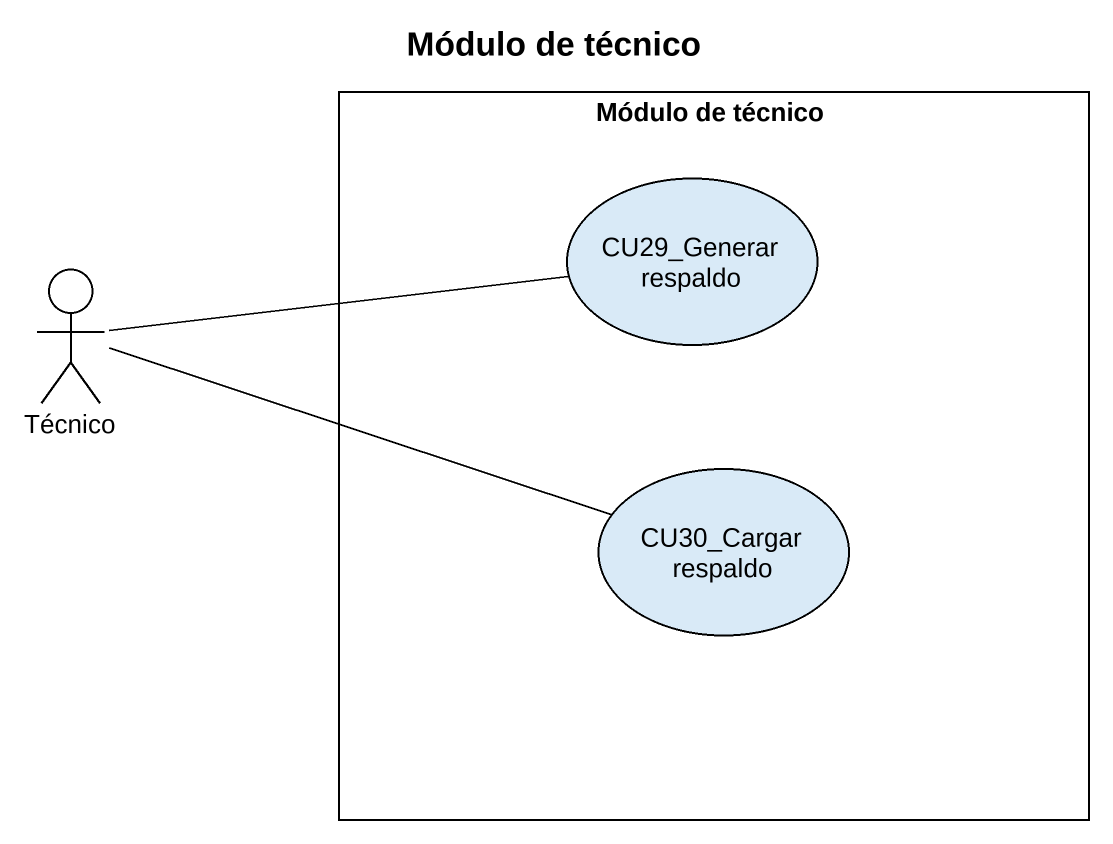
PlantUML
@startuml
title Módulo de técnico
rectangle "Módulo de técnico" as Módulo_de_técnico {
  usecase "CU29_Generar respaldo" as CU29_Generar_respaldo
  usecase "CU30_Cargar respaldo" as CU30_Cargar_respaldo
}
actor Técnico
Técnico -right- CU29_Generar_respaldo
Técnico -right- CU30_Cargar_respaldo
@enduml
